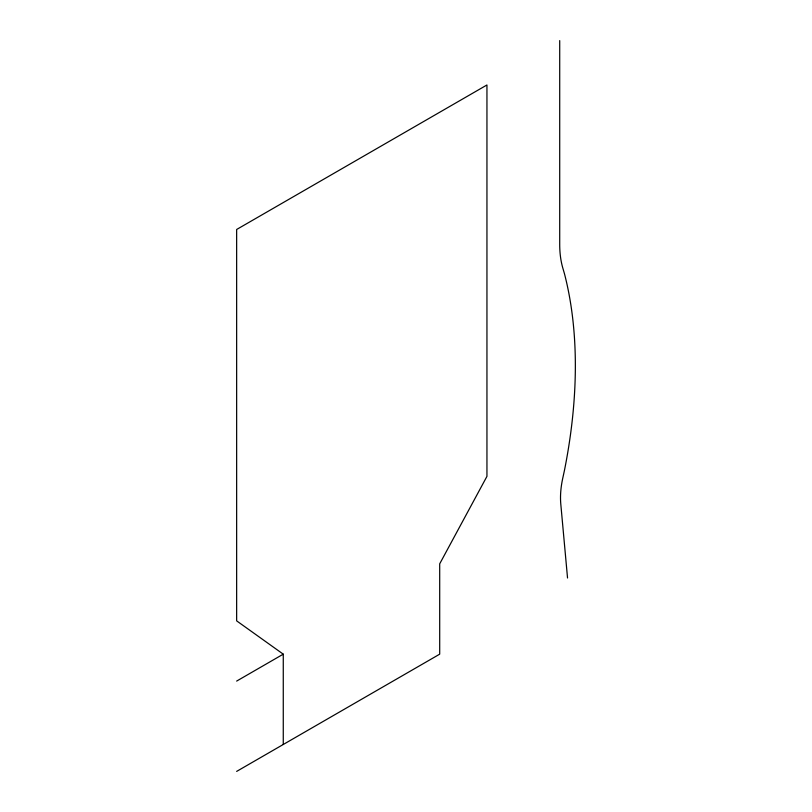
<?xml version="1.0" encoding="UTF-8"?>
<svg xmlns="http://www.w3.org/2000/svg" width="812" height="812" viewBox="0 0 812 812"><rect width="100%" height="100%" fill="white"/><g stroke="black" fill="none" stroke-linecap="round" stroke-linejoin="round"><path stroke-width="1.22" d="M236.647 681.085L283.266 654.167L236.647 620.865L236.647 229.481L486.946 84.976L486.946 476.36L439.698 563.843L439.698 654.167L236.647 771.4M567.537 578.002L560.798 504.14A80.753 46.629 -60 0 1 562.483 479.486L564.462 470.351A478.42 276.222 -60 0 0 564.462 273.725L562.817 268.072A113.071 65.285 -60 0 1 559.712 244.361L559.712 40.6M283.266 654.167L283.266 744.482"/></g></svg>
